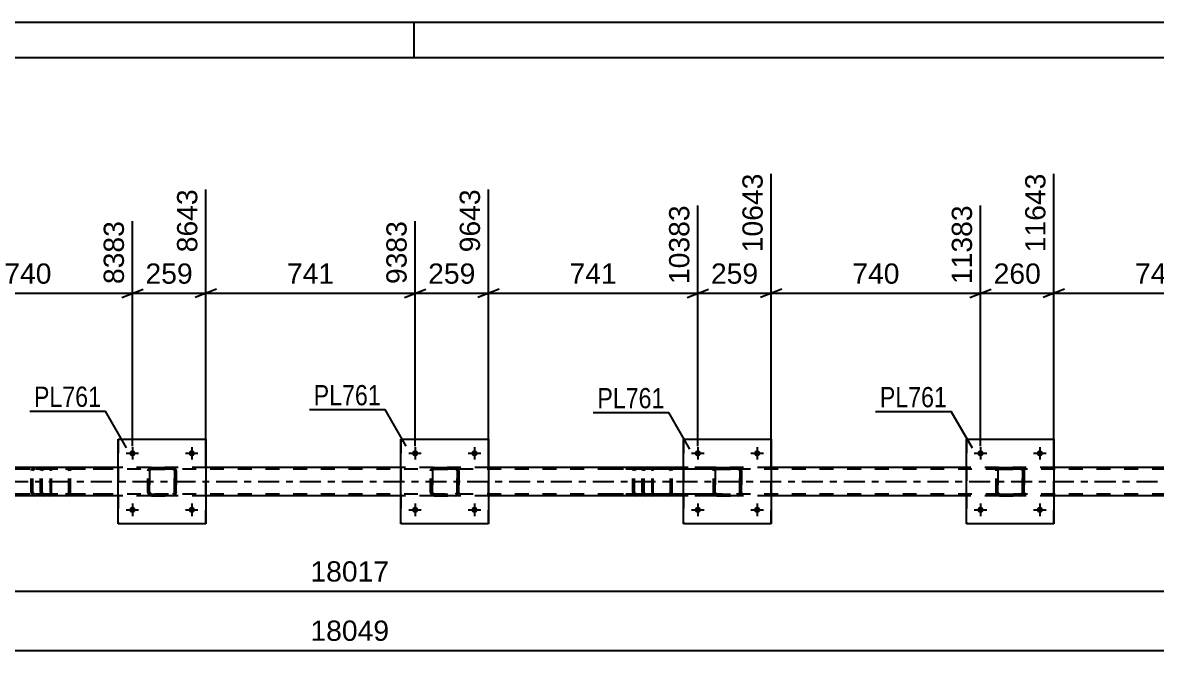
# Model space of a CAD drawing. Header units: millimetres. Extents: x 0 to 3377, y 0 to 1913.
# Drawn here: x 365.6 to 526, y 505.2 to 594 of the extents above; entities that cross this region are included whole.
import ezdxf

# ---------------------------------------------------------------- set-up
doc = ezdxf.new("R2010")
doc.units = ezdxf.units.MM
doc.linetypes.add('DXK_LINE_DOT2', pattern=[3.9198, 1.9599, -1.9599])
doc.linetypes.add('DXK_LINE_DOT3', pattern=[5.9187, 2.979, -0.9799, 0.9799, -0.9799])
doc.styles.add('Arial', font='ARIAL.TTF', dxfattribs={"height": 0.2})
doc.styles.add('Arial Narrow', font='ARIALN.TTF', dxfattribs={"height": 0.2})

# ---------------------------------------------------------------- blocks, each defined once
blk = doc.blocks.new('Unknown-203723820-1133')
at = {"color": 5, "linetype": 'Continuous'}
for p, q in [((841, 594), (0, 594)), ((421, 589), (421, 594)), ((836, 589), (5, 589))]:
    blk.add_line(p, q, dxfattribs=at)
blk = doc.blocks.new('Part-203723820-5877 - 5729')
at = {"color": 7, "linetype": 'DXK_LINE_DOT2'}
for p, q in [((463.65, 531.01), (463.83, 531.04)), ((463.83, 531.04), (463.65, 531)), ((463.83, 531.04), (466.87, 531.04)), ((463.83, 531.04), (463.83, 531.04)), ((463.83, 531.04), (466.87, 531.04)), ((466.87, 531.04), (466.87, 531.04)), ((466.87, 531.04), (467.05, 531.01)), ((467.06, 531), (466.87, 531.04)), ((463.35, 530.56), (463.39, 530.75)), ((463.39, 530.74), (463.35, 530.56)), ((463.35, 527.52), (463.35, 530.56)), ((463.35, 530.56), (463.35, 530.56)), ((463.35, 527.52), (463.35, 530.56)), ((463.59, 530.56), (463.61, 530.65)), ((463.61, 530.65), (463.59, 530.56)), ((463.59, 527.52), (463.59, 530.56)), ((463.59, 530.56), (463.59, 530.56)), ((463.59, 530.56), (463.59, 527.52)), ((463.61, 530.65), (463.66, 530.73)), ((463.66, 530.73), (463.61, 530.65)), ((463.66, 530.73), (463.74, 530.78)), ((463.74, 530.78), (463.66, 530.73)), ((463.74, 530.78), (463.83, 530.8)), ((463.83, 530.8), (463.74, 530.78)), ((463.83, 530.8), (466.87, 530.8)), ((463.83, 530.8), (463.83, 530.8)), ((466.87, 530.8), (463.83, 530.8)), ((466.87, 530.8), (466.87, 530.8)), ((466.87, 530.8), (466.97, 530.78)), ((466.96, 530.78), (466.87, 530.8)), ((466.96, 530.78), (466.97, 530.78)), ((467.04, 530.73), (466.96, 530.78)), ((466.97, 530.78), (467.04, 530.73)), ((467.04, 530.73), (467.1, 530.65)), ((467.09, 530.65), (467.04, 530.73)), ((467.11, 530.56), (467.09, 530.65)), ((467.1, 530.65), (467.11, 530.56)), ((467.11, 527.52), (467.11, 530.56)), ((467.11, 530.56), (467.11, 530.56)), ((467.11, 530.56), (467.11, 527.52)), ((467.31, 530.75), (467.35, 530.56)), ((467.35, 530.56), (467.32, 530.74)), ((467.35, 527.52), (467.35, 530.56)), ((467.35, 530.56), (467.35, 530.56)), ((467.35, 530.56), (467.35, 527.52)), ((463.35, 527.52), (463.35, 527.52)), ((463.39, 527.34), (463.35, 527.52)), ((463.35, 527.52), (463.39, 527.34)), ((463.59, 527.52), (463.59, 527.52)), ((463.61, 527.43), (463.59, 527.52)), ((463.59, 527.52), (463.61, 527.43)), ((463.66, 527.35), (463.61, 527.43)), ((463.61, 527.43), (463.66, 527.35)), ((463.65, 527.08), (463.65, 527.08)), ((463.83, 527.04), (463.65, 527.08)), ((463.65, 527.08), (463.83, 527.04)), ((463.74, 527.3), (463.66, 527.35)), ((463.66, 527.35), (463.74, 527.3)), ((463.83, 527.28), (463.74, 527.3)), ((463.74, 527.3), (463.83, 527.28)), ((463.83, 527.28), (466.87, 527.28)), ((463.83, 527.28), (463.83, 527.28)), ((463.83, 527.28), (466.87, 527.28)), ((463.83, 527.04), (466.87, 527.04)), ((463.83, 527.04), (463.83, 527.04)), ((463.83, 527.04), (466.87, 527.04)), ((466.97, 527.3), (466.87, 527.28)), ((466.87, 527.28), (466.96, 527.3)), ((466.87, 527.28), (466.87, 527.28)), ((467.05, 527.08), (466.87, 527.04)), ((466.87, 527.04), (467.06, 527.08)), ((466.87, 527.04), (466.87, 527.04)), ((466.96, 527.3), (467.04, 527.35)), ((467.04, 527.35), (466.97, 527.3)), ((467.1, 527.43), (467.04, 527.35)), ((467.04, 527.35), (467.09, 527.43)), ((467.09, 527.43), (467.11, 527.52)), ((467.11, 527.52), (467.1, 527.43)), ((467.11, 527.52), (467.11, 527.52)), ((467.35, 527.52), (467.31, 527.34)), ((467.32, 527.34), (467.35, 527.52)), ((467.35, 527.52), (467.35, 527.52))]:
    blk.add_line(p, q, dxfattribs=at)
at = {"color": 7, "linetype": 'DXK_LINE_DOT3'}
blk.add_line((465.36, 529.04), (465.35, 529.04), dxfattribs=at)
at = {"color": 7, "linetype": 'DXK_LINE_DOT2'}
for centre, start, end in [((463.83, 530.56), 112.5, 157.5), ((463.83, 530.56), 112.5, 157.5), ((466.87, 530.56), 22.5, 67.5), ((466.87, 530.56), 22.5, 67.5), ((463.83, 527.52), 202.5, 247.5), ((463.83, 527.52), 202.5, 247.5), ((466.87, 527.52), 292.5, 337.5), ((466.87, 527.52), 292.5, 337.5)]:
    blk.add_arc(centre, 0.48, start, end, dxfattribs=at)
blk = doc.blocks.new('Part-203723820-5755 - 5729')
at = {"color": 2, "linetype": 'Continuous'}
for p, q in [((379.15, 531.04), (351.55, 531.04)), ((419.15, 531.04), (391.55, 531.04)), ((459.15, 531.04), (431.55, 531.04)), ((499.15, 531.04), (471.55, 531.04)), ((539.15, 531.04), (511.55, 531.04)), ((379.15, 527.04), (351.55, 527.04)), ((419.15, 527.04), (391.55, 527.04)), ((459.15, 527.04), (431.55, 527.04)), ((499.15, 527.04), (471.55, 527.04)), ((539.15, 527.04), (511.55, 527.04))]:
    blk.add_line(p, q, dxfattribs=at)
at = {"color": 7, "linetype": 'DXK_LINE_DOT2'}
for p, q in [((391.55, 531.04), (379.15, 531.04)), ((431.55, 531.04), (419.15, 531.04)), ((471.55, 531.04), (459.15, 531.04)), ((511.55, 531.04), (499.15, 531.04)), ((766.49, 530.8), (91.16, 530.8)), ((766.49, 527.28), (91.16, 527.28)), ((391.55, 527.04), (379.15, 527.04)), ((431.55, 527.04), (419.15, 527.04)), ((471.55, 527.04), (459.15, 527.04)), ((511.55, 527.04), (499.15, 527.04))]:
    blk.add_line(p, q, dxfattribs=at)
at = {"color": 7, "linetype": 'DXK_LINE_DOT3'}
blk.add_line((91.16, 529.04), (766.49, 529.04), dxfattribs=at)
blk = doc.blocks.new('Bolt-203723820-5797 - 5729')
at = {"linetype": 'Continuous'}
for points in [[(380.71, 533.04), (380.72, 533.13), (380.75, 533.22), (380.8, 533.3), (380.86, 533.37), (380.93, 533.42), (381.02, 533.46), (381.11, 533.48), (381.2, 533.48), (381.29, 533.46), (381.37, 533.42), (381.45, 533.37), (381.51, 533.3), (381.55, 533.22), (381.58, 533.13), (381.59, 533.04), (381.58, 532.95), (381.55, 532.86), (381.51, 532.78), (381.45, 532.71), (381.37, 532.66), (381.29, 532.62), (381.2, 532.6), (381.11, 532.6), (381.02, 532.62), (380.93, 532.66), (380.86, 532.71), (380.8, 532.78), (380.75, 532.86), (380.72, 532.95)], [(389.11, 533.04), (389.12, 533.13), (389.15, 533.22), (389.2, 533.3), (389.26, 533.37), (389.33, 533.42), (389.42, 533.46), (389.51, 533.48), (389.6, 533.48), (389.69, 533.46), (389.77, 533.42), (389.85, 533.37), (389.91, 533.3), (389.95, 533.22), (389.98, 533.13), (389.99, 533.04), (389.98, 532.95), (389.95, 532.86), (389.91, 532.78), (389.85, 532.71), (389.77, 532.66), (389.69, 532.62), (389.6, 532.6), (389.51, 532.6), (389.42, 532.62), (389.33, 532.66), (389.26, 532.71), (389.2, 532.78), (389.15, 532.86), (389.12, 532.95)]]:
    blk.add_hatch(color=1, dxfattribs=at).paths.add_polyline_path(points)
at = {"color": 1, "linetype": 'Continuous'}
for p, q in [((380.27, 533.04), (382.03, 533.04)), ((381.15, 533.92), (381.15, 532.16)), ((388.67, 533.04), (390.43, 533.04)), ((389.55, 533.92), (389.55, 532.16))]:
    blk.add_line(p, q, dxfattribs=at)
blk = doc.blocks.new('Bolt-203723820-5798 - 5729')
at = {"linetype": 'Continuous'}
for points in [[(420.71, 525.04), (420.72, 525.13), (420.75, 525.22), (420.8, 525.3), (420.86, 525.37), (420.93, 525.42), (421.02, 525.46), (421.11, 525.48), (421.2, 525.48), (421.29, 525.46), (421.37, 525.42), (421.45, 525.37), (421.51, 525.3), (421.56, 525.22), (421.58, 525.13), (421.59, 525.04), (421.58, 524.95), (421.56, 524.86), (421.51, 524.78), (421.45, 524.71), (421.37, 524.66), (421.29, 524.62), (421.2, 524.6), (421.11, 524.6), (421.02, 524.62), (420.93, 524.66), (420.86, 524.71), (420.8, 524.78), (420.75, 524.86), (420.72, 524.95)], [(429.11, 525.04), (429.12, 525.13), (429.15, 525.22), (429.2, 525.3), (429.26, 525.37), (429.33, 525.42), (429.42, 525.46), (429.51, 525.48), (429.6, 525.48), (429.69, 525.46), (429.77, 525.42), (429.85, 525.37), (429.91, 525.3), (429.96, 525.22), (429.98, 525.13), (429.99, 525.04), (429.98, 524.95), (429.96, 524.86), (429.91, 524.78), (429.85, 524.71), (429.77, 524.66), (429.69, 524.62), (429.6, 524.6), (429.51, 524.6), (429.42, 524.62), (429.33, 524.66), (429.26, 524.71), (429.2, 524.78), (429.15, 524.86), (429.12, 524.95)]]:
    blk.add_hatch(color=1, dxfattribs=at).paths.add_polyline_path(points)
at = {"color": 1, "linetype": 'Continuous'}
for p, q in [((420.27, 525.04), (422.03, 525.04)), ((421.15, 525.92), (421.15, 524.16)), ((428.67, 525.04), (430.43, 525.04)), ((429.55, 525.92), (429.55, 524.16))]:
    blk.add_line(p, q, dxfattribs=at)
blk = doc.blocks.new('Part-203723820-5942 - 5729')
at = {"color": 7, "linetype": 'DXK_LINE_DOT2'}
for p, q in [((423.65, 531.01), (423.83, 531.04)), ((423.83, 531.04), (423.65, 531)), ((423.83, 531.04), (426.87, 531.04)), ((423.83, 531.04), (423.83, 531.04)), ((423.83, 531.04), (426.87, 531.04)), ((426.87, 531.04), (426.87, 531.04)), ((426.87, 531.04), (427.05, 531.01)), ((427.06, 531), (426.87, 531.04)), ((423.35, 530.56), (423.39, 530.75)), ((423.39, 530.74), (423.35, 530.56)), ((423.35, 527.52), (423.35, 530.56)), ((423.35, 530.56), (423.35, 530.56)), ((423.35, 527.52), (423.35, 530.56)), ((423.59, 530.56), (423.61, 530.65)), ((423.61, 530.65), (423.59, 530.56)), ((423.59, 527.52), (423.59, 530.56)), ((423.59, 530.56), (423.59, 530.56)), ((423.59, 530.56), (423.59, 527.52)), ((423.61, 530.65), (423.66, 530.73)), ((423.66, 530.73), (423.61, 530.65)), ((423.66, 530.73), (423.74, 530.78)), ((423.74, 530.78), (423.66, 530.73)), ((423.74, 530.78), (423.83, 530.8)), ((423.83, 530.8), (423.74, 530.78)), ((423.83, 530.8), (426.87, 530.8)), ((423.83, 530.8), (423.83, 530.8)), ((426.87, 530.8), (423.83, 530.8)), ((426.87, 530.8), (426.87, 530.8)), ((426.87, 530.8), (426.97, 530.78)), ((426.96, 530.78), (426.87, 530.8)), ((426.96, 530.78), (426.97, 530.78)), ((427.04, 530.73), (426.96, 530.78)), ((426.97, 530.78), (427.04, 530.73)), ((427.04, 530.73), (427.1, 530.65)), ((427.09, 530.65), (427.04, 530.73)), ((427.11, 530.56), (427.09, 530.65)), ((427.1, 530.65), (427.11, 530.56)), ((427.11, 527.52), (427.11, 530.56)), ((427.11, 530.56), (427.11, 530.56)), ((427.11, 530.56), (427.11, 527.52)), ((427.31, 530.75), (427.35, 530.56)), ((427.35, 530.56), (427.32, 530.74)), ((427.35, 527.52), (427.35, 530.56)), ((427.35, 530.56), (427.35, 530.56)), ((427.35, 530.56), (427.35, 527.52)), ((423.35, 527.52), (423.35, 527.52)), ((423.39, 527.34), (423.35, 527.52)), ((423.35, 527.52), (423.39, 527.34)), ((423.59, 527.52), (423.59, 527.52)), ((423.61, 527.43), (423.59, 527.52)), ((423.59, 527.52), (423.61, 527.43)), ((423.66, 527.35), (423.61, 527.43)), ((423.61, 527.43), (423.66, 527.35)), ((423.65, 527.08), (423.65, 527.08)), ((423.83, 527.04), (423.65, 527.08)), ((423.65, 527.08), (423.83, 527.04)), ((423.74, 527.3), (423.66, 527.35)), ((423.66, 527.35), (423.74, 527.3)), ((423.83, 527.28), (423.74, 527.3)), ((423.74, 527.3), (423.83, 527.28)), ((423.83, 527.28), (426.87, 527.28)), ((423.83, 527.28), (423.83, 527.28)), ((423.83, 527.28), (426.87, 527.28)), ((423.83, 527.04), (426.87, 527.04)), ((423.83, 527.04), (423.83, 527.04)), ((423.83, 527.04), (426.87, 527.04)), ((426.97, 527.3), (426.87, 527.28)), ((426.87, 527.28), (426.96, 527.3)), ((426.87, 527.28), (426.87, 527.28)), ((427.05, 527.08), (426.87, 527.04)), ((426.87, 527.04), (427.06, 527.08)), ((426.87, 527.04), (426.87, 527.04)), ((426.96, 527.3), (427.04, 527.35)), ((427.04, 527.35), (426.97, 527.3)), ((427.1, 527.43), (427.04, 527.35)), ((427.04, 527.35), (427.09, 527.43)), ((427.09, 527.43), (427.11, 527.52)), ((427.11, 527.52), (427.1, 527.43)), ((427.11, 527.52), (427.11, 527.52)), ((427.35, 527.52), (427.31, 527.34)), ((427.32, 527.34), (427.35, 527.52)), ((427.35, 527.52), (427.35, 527.52))]:
    blk.add_line(p, q, dxfattribs=at)
at = {"color": 7, "linetype": 'DXK_LINE_DOT3'}
blk.add_line((425.36, 529.04), (425.35, 529.04), dxfattribs=at)
at = {"color": 7, "linetype": 'DXK_LINE_DOT2'}
for centre, start, end in [((423.83, 530.56), 112.5, 157.5), ((423.83, 530.56), 112.5, 157.5), ((426.87, 530.56), 22.5, 67.5), ((426.87, 530.56), 22.5, 67.5), ((423.83, 527.52), 202.5, 247.5), ((423.83, 527.52), 202.5, 247.5), ((426.87, 527.52), 292.5, 337.5), ((426.87, 527.52), 292.5, 337.5)]:
    blk.add_arc(centre, 0.48, start, end, dxfattribs=at)
blk = doc.blocks.new('Bolt-203723820-5835 - 5729')
at = {"linetype": 'Continuous'}
for points in [[(420.71, 533.04), (420.72, 533.13), (420.75, 533.22), (420.8, 533.3), (420.86, 533.37), (420.93, 533.42), (421.02, 533.46), (421.11, 533.48), (421.2, 533.48), (421.29, 533.46), (421.37, 533.42), (421.45, 533.37), (421.51, 533.3), (421.56, 533.22), (421.58, 533.13), (421.59, 533.04), (421.58, 532.95), (421.56, 532.86), (421.51, 532.78), (421.45, 532.71), (421.37, 532.66), (421.29, 532.62), (421.2, 532.6), (421.11, 532.6), (421.02, 532.62), (420.93, 532.66), (420.86, 532.71), (420.8, 532.78), (420.75, 532.86), (420.72, 532.95)], [(429.11, 533.04), (429.12, 533.13), (429.15, 533.22), (429.2, 533.3), (429.26, 533.37), (429.33, 533.42), (429.42, 533.46), (429.51, 533.48), (429.6, 533.48), (429.69, 533.46), (429.77, 533.42), (429.85, 533.37), (429.91, 533.3), (429.96, 533.22), (429.98, 533.13), (429.99, 533.04), (429.98, 532.95), (429.96, 532.86), (429.91, 532.78), (429.85, 532.71), (429.77, 532.66), (429.69, 532.62), (429.6, 532.6), (429.51, 532.6), (429.42, 532.62), (429.33, 532.66), (429.26, 532.71), (429.2, 532.78), (429.15, 532.86), (429.12, 532.95)]]:
    blk.add_hatch(color=1, dxfattribs=at).paths.add_polyline_path(points)
at = {"color": 1, "linetype": 'Continuous'}
for p, q in [((420.27, 533.04), (422.03, 533.04)), ((421.15, 533.92), (421.15, 532.16)), ((428.67, 533.04), (430.43, 533.04)), ((429.55, 533.92), (429.55, 532.16))]:
    blk.add_line(p, q, dxfattribs=at)
blk = doc.blocks.new('Bolt-203723820-5836 - 5729')
at = {"linetype": 'Continuous'}
for points in [[(500.71, 525.04), (500.72, 525.13), (500.75, 525.22), (500.8, 525.3), (500.86, 525.37), (500.93, 525.42), (501.02, 525.46), (501.11, 525.48), (501.2, 525.48), (501.29, 525.46), (501.37, 525.42), (501.45, 525.37), (501.51, 525.3), (501.55, 525.22), (501.58, 525.13), (501.59, 525.04), (501.58, 524.95), (501.55, 524.86), (501.51, 524.78), (501.45, 524.71), (501.37, 524.66), (501.29, 524.62), (501.2, 524.6), (501.11, 524.6), (501.02, 524.62), (500.93, 524.66), (500.86, 524.71), (500.8, 524.78), (500.75, 524.86), (500.72, 524.95)], [(509.11, 525.04), (509.12, 525.13), (509.15, 525.22), (509.2, 525.3), (509.26, 525.37), (509.33, 525.42), (509.42, 525.46), (509.51, 525.48), (509.6, 525.48), (509.69, 525.46), (509.77, 525.42), (509.85, 525.37), (509.91, 525.3), (509.95, 525.22), (509.98, 525.13), (509.99, 525.04), (509.98, 524.95), (509.95, 524.86), (509.91, 524.78), (509.85, 524.71), (509.77, 524.66), (509.69, 524.62), (509.6, 524.6), (509.51, 524.6), (509.42, 524.62), (509.33, 524.66), (509.26, 524.71), (509.2, 524.78), (509.15, 524.86), (509.12, 524.95)]]:
    blk.add_hatch(color=1, dxfattribs=at).paths.add_polyline_path(points)
at = {"color": 1, "linetype": 'Continuous'}
for p, q in [((500.27, 525.04), (502.03, 525.04)), ((501.15, 525.92), (501.15, 524.16)), ((508.67, 525.04), (510.43, 525.04)), ((509.55, 525.92), (509.55, 524.16))]:
    blk.add_line(p, q, dxfattribs=at)
blk = doc.blocks.new('Bolt-203723820-5837 - 5729')
at = {"linetype": 'Continuous'}
for points in [[(500.71, 533.04), (500.72, 533.13), (500.75, 533.22), (500.8, 533.3), (500.86, 533.37), (500.93, 533.42), (501.02, 533.46), (501.11, 533.48), (501.2, 533.48), (501.29, 533.46), (501.37, 533.42), (501.45, 533.37), (501.51, 533.3), (501.55, 533.22), (501.58, 533.13), (501.59, 533.04), (501.58, 532.95), (501.55, 532.86), (501.51, 532.78), (501.45, 532.71), (501.37, 532.66), (501.29, 532.62), (501.2, 532.6), (501.11, 532.6), (501.02, 532.62), (500.93, 532.66), (500.86, 532.71), (500.8, 532.78), (500.75, 532.86), (500.72, 532.95)], [(509.11, 533.04), (509.12, 533.13), (509.15, 533.22), (509.2, 533.3), (509.26, 533.37), (509.33, 533.42), (509.42, 533.46), (509.51, 533.48), (509.6, 533.48), (509.69, 533.46), (509.77, 533.42), (509.85, 533.37), (509.91, 533.3), (509.95, 533.22), (509.98, 533.13), (509.99, 533.04), (509.98, 532.95), (509.95, 532.86), (509.91, 532.78), (509.85, 532.71), (509.77, 532.66), (509.69, 532.62), (509.6, 532.6), (509.51, 532.6), (509.42, 532.62), (509.33, 532.66), (509.26, 532.71), (509.2, 532.78), (509.15, 532.86), (509.12, 532.95)]]:
    blk.add_hatch(color=1, dxfattribs=at).paths.add_polyline_path(points)
at = {"color": 1, "linetype": 'Continuous'}
for p, q in [((500.27, 533.04), (502.03, 533.04)), ((501.15, 533.92), (501.15, 532.16)), ((508.67, 533.04), (510.43, 533.04)), ((509.55, 533.92), (509.55, 532.16))]:
    blk.add_line(p, q, dxfattribs=at)
blk = doc.blocks.new('Bolt-203723820-5844 - 5729')
at = {"linetype": 'Continuous'}
for points in [[(380.71, 525.04), (380.72, 525.13), (380.75, 525.22), (380.8, 525.3), (380.86, 525.37), (380.93, 525.42), (381.02, 525.46), (381.11, 525.48), (381.2, 525.48), (381.29, 525.46), (381.37, 525.42), (381.45, 525.37), (381.51, 525.3), (381.55, 525.22), (381.58, 525.13), (381.59, 525.04), (381.58, 524.95), (381.55, 524.86), (381.51, 524.78), (381.45, 524.71), (381.37, 524.66), (381.29, 524.62), (381.2, 524.6), (381.11, 524.6), (381.02, 524.62), (380.93, 524.66), (380.86, 524.71), (380.8, 524.78), (380.75, 524.86), (380.72, 524.95)], [(389.11, 525.04), (389.12, 525.13), (389.15, 525.22), (389.2, 525.3), (389.26, 525.37), (389.33, 525.42), (389.42, 525.46), (389.51, 525.48), (389.6, 525.48), (389.69, 525.46), (389.77, 525.42), (389.85, 525.37), (389.91, 525.3), (389.95, 525.22), (389.98, 525.13), (389.99, 525.04), (389.98, 524.95), (389.95, 524.86), (389.91, 524.78), (389.85, 524.71), (389.77, 524.66), (389.69, 524.62), (389.6, 524.6), (389.51, 524.6), (389.42, 524.62), (389.33, 524.66), (389.26, 524.71), (389.2, 524.78), (389.15, 524.86), (389.12, 524.95)]]:
    blk.add_hatch(color=1, dxfattribs=at).paths.add_polyline_path(points)
at = {"color": 1, "linetype": 'Continuous'}
for p, q in [((380.27, 525.04), (382.03, 525.04)), ((381.15, 525.92), (381.15, 524.16)), ((388.67, 525.04), (390.43, 525.04)), ((389.55, 525.92), (389.55, 524.16))]:
    blk.add_line(p, q, dxfattribs=at)
blk = doc.blocks.new('Part-203723820-5847 - 5729')
at = {"color": 7, "linetype": 'DXK_LINE_DOT2'}
for p, q in [((368.66, 531.04), (368.46, 531.01)), ((377.55, 531.04), (368.66, 531.04)), ((372.09, 531.01), (371.89, 531.04)), ((368.18, 530.73), (368.15, 530.56)), ((368.15, 527.52), (368.15, 530.56)), ((368.19, 530.75), (368.18, 530.73)), ((368.4, 530.56), (368.42, 530.65)), ((368.4, 527.52), (368.4, 530.56)), ((368.42, 530.65), (368.48, 530.73)), ((368.48, 530.73), (368.56, 530.78)), ((368.56, 530.78), (368.66, 530.8)), ((377.55, 530.8), (368.66, 530.8)), ((371.89, 530.8), (371.99, 530.78)), ((371.99, 530.78), (372.07, 530.73)), ((372.07, 530.73), (372.13, 530.65)), ((372.13, 530.65), (372.15, 530.56)), ((372.15, 527.52), (372.15, 530.56)), ((372.37, 530.73), (372.36, 530.75)), ((372.4, 530.56), (372.37, 530.73)), ((372.4, 527.52), (372.4, 530.56)), ((368.15, 527.52), (368.19, 527.34)), ((368.42, 527.43), (368.4, 527.52)), ((368.48, 527.35), (368.42, 527.43)), ((368.46, 527.08), (368.66, 527.04)), ((368.56, 527.3), (368.48, 527.35)), ((368.66, 527.28), (368.56, 527.3)), ((377.55, 527.28), (368.66, 527.28)), ((377.55, 527.04), (368.66, 527.04)), ((371.99, 527.3), (371.89, 527.28)), ((371.89, 527.04), (372.09, 527.08)), ((372.07, 527.35), (371.99, 527.3)), ((372.13, 527.43), (372.07, 527.35)), ((372.15, 527.52), (372.13, 527.43)), ((372.36, 527.34), (372.4, 527.52))]:
    blk.add_line(p, q, dxfattribs=at)
for centre, start, end in [((368.64, 530.54), 110.7583, 155.68), ((371.91, 530.54), 24.32, 69.2417), ((368.64, 527.54), 204.32, 249.2417), ((371.91, 527.54), 290.7583, 335.68)]:
    blk.add_arc(centre, 0.496, start, end, dxfattribs=at)
blk = doc.blocks.new('Part-203723820-5848 - 5729')
at = {"color": 7, "linetype": 'DXK_LINE_DOT2'}
for p, q in [((453.79, 531.04), (453.6, 531.01)), ((462.68, 531.04), (453.79, 531.04)), ((457.22, 531.01), (457.03, 531.04)), ((453.32, 530.73), (453.28, 530.56)), ((453.28, 527.52), (453.28, 530.56)), ((453.32, 530.75), (453.32, 530.73)), ((453.54, 530.56), (453.56, 530.65)), ((453.54, 527.52), (453.54, 530.56)), ((453.56, 530.65), (453.61, 530.73)), ((453.61, 530.73), (453.69, 530.78)), ((453.69, 530.78), (453.79, 530.8)), ((462.68, 530.8), (453.79, 530.8)), ((457.03, 530.8), (457.12, 530.78)), ((457.12, 530.78), (457.21, 530.73)), ((457.21, 530.73), (457.26, 530.65)), ((457.26, 530.65), (457.28, 530.56)), ((457.28, 527.52), (457.28, 530.56)), ((457.5, 530.73), (457.5, 530.75)), ((457.54, 530.56), (457.5, 530.73)), ((457.54, 527.52), (457.54, 530.56)), ((453.28, 527.52), (453.32, 527.34)), ((453.56, 527.43), (453.54, 527.52)), ((453.61, 527.35), (453.56, 527.43)), ((453.6, 527.08), (453.79, 527.04)), ((453.69, 527.3), (453.61, 527.35)), ((453.79, 527.28), (453.69, 527.3)), ((462.68, 527.28), (453.79, 527.28)), ((462.68, 527.04), (453.79, 527.04)), ((457.12, 527.3), (457.03, 527.28)), ((457.03, 527.04), (457.22, 527.08)), ((457.21, 527.35), (457.12, 527.3)), ((457.26, 527.43), (457.21, 527.35)), ((457.28, 527.52), (457.26, 527.43)), ((457.5, 527.34), (457.54, 527.52))]:
    blk.add_line(p, q, dxfattribs=at)
for centre, start, end in [((453.77, 530.54), 110.7583, 155.68), ((457.05, 530.54), 24.32, 69.2417), ((453.77, 527.54), 204.32, 249.2417), ((457.05, 527.54), 290.7583, 335.68)]:
    blk.add_arc(centre, 0.496, start, end, dxfattribs=at)
blk = doc.blocks.new('Part-203723820-5980 - 5729')
at = {"color": 7, "linetype": 'DXK_LINE_DOT2'}
for p, q in [((454.56, 531.04), (447.62, 531.04)), ((452.47, 531.04), (452.27, 531.01)), ((453.28, 530.8), (453.28, 531.04)), ((454.66, 531.01), (454.56, 531.04)), ((454.75, 530.9), (454.66, 531.01)), ((454.56, 530.8), (447.62, 530.8)), ((452, 530.73), (451.96, 530.56)), ((451.96, 527.52), (451.96, 530.56)), ((452, 530.75), (452, 530.73)), ((452.21, 530.56), (452.23, 530.65)), ((452.21, 527.52), (452.21, 530.56)), ((452.23, 530.65), (452.29, 530.73)), ((452.29, 530.73), (452.37, 530.78)), ((452.37, 530.78), (452.47, 530.8)), ((454.56, 530.8), (454.61, 530.78)), ((454.61, 530.78), (454.65, 530.73)), ((454.65, 530.73), (454.68, 530.65)), ((454.68, 530.65), (454.69, 530.56)), ((454.69, 527.52), (454.69, 530.56)), ((454.81, 530.75), (454.75, 530.9)), ((454.83, 530.56), (454.81, 530.75)), ((454.83, 527.52), (454.83, 530.56)), ((454.56, 527.28), (447.62, 527.28)), ((454.56, 527.04), (447.62, 527.04)), ((451.96, 527.52), (452, 527.34)), ((452.23, 527.43), (452.21, 527.52)), ((452.29, 527.35), (452.23, 527.43)), ((452.27, 527.08), (452.47, 527.04)), ((452.37, 527.3), (452.29, 527.35)), ((452.47, 527.28), (452.37, 527.3)), ((453.28, 527.04), (453.28, 527.28)), ((454.61, 527.3), (454.56, 527.28)), ((454.56, 527.04), (454.66, 527.08)), ((454.65, 527.35), (454.61, 527.3)), ((454.68, 527.43), (454.65, 527.35)), ((454.66, 527.08), (454.75, 527.18)), ((454.69, 527.52), (454.68, 527.43)), ((454.75, 527.18), (454.81, 527.34)), ((454.81, 527.34), (454.83, 527.52))]:
    blk.add_line(p, q, dxfattribs=at)
for centre, start, end in [((452.45, 530.55), 111.1941, 156.1506), ((452.45, 527.54), 203.8494, 248.8059)]:
    blk.add_arc(centre, 0.492, start, end, dxfattribs=at)
blk = doc.blocks.new('Part-203723820-5876 - 5729')
at = {"color": 2, "linetype": 'Continuous'}
for p, q in [((459.15, 523.04), (459.15, 535.04)), ((459.15, 535.04), (459.15, 535.04)), ((459.15, 535.04), (471.55, 535.04)), ((471.55, 535.04), (471.55, 523.04)), ((459.15, 523.04), (459.15, 523.04)), ((471.55, 523.04), (459.15, 523.04))]:
    blk.add_line(p, q, dxfattribs=at)
at = {"color": 7, "linetype": 'DXK_LINE_DOT2'}
for p, q in [((459.15, 535.04), (459.15, 523.04)), ((459.15, 535.04), (459.15, 535.04)), ((471.55, 523.04), (471.55, 535.04)), ((459.15, 523.04), (459.15, 523.04))]:
    blk.add_line(p, q, dxfattribs=at)
blk = doc.blocks.new('Bolt-203723820-5888 - 5729')
at = {"linetype": 'Continuous'}
for points in [[(460.71, 533.04), (460.72, 533.13), (460.75, 533.22), (460.8, 533.3), (460.86, 533.37), (460.93, 533.42), (461.02, 533.46), (461.11, 533.48), (461.2, 533.48), (461.29, 533.46), (461.37, 533.42), (461.45, 533.37), (461.51, 533.3), (461.56, 533.22), (461.58, 533.13), (461.59, 533.04), (461.58, 532.95), (461.56, 532.86), (461.51, 532.78), (461.45, 532.71), (461.37, 532.66), (461.29, 532.62), (461.2, 532.6), (461.11, 532.6), (461.02, 532.62), (460.93, 532.66), (460.86, 532.71), (460.8, 532.78), (460.75, 532.86), (460.72, 532.95)], [(469.11, 533.04), (469.12, 533.13), (469.15, 533.22), (469.2, 533.3), (469.26, 533.37), (469.33, 533.42), (469.42, 533.46), (469.51, 533.48), (469.6, 533.48), (469.69, 533.46), (469.77, 533.42), (469.85, 533.37), (469.91, 533.3), (469.96, 533.22), (469.98, 533.13), (469.99, 533.04), (469.98, 532.95), (469.96, 532.86), (469.91, 532.78), (469.85, 532.71), (469.77, 532.66), (469.69, 532.62), (469.6, 532.6), (469.51, 532.6), (469.42, 532.62), (469.33, 532.66), (469.26, 532.71), (469.2, 532.78), (469.15, 532.86), (469.12, 532.95)]]:
    blk.add_hatch(color=1, dxfattribs=at).paths.add_polyline_path(points)
at = {"color": 1, "linetype": 'Continuous'}
for p, q in [((460.27, 533.04), (462.03, 533.04)), ((461.15, 533.92), (461.15, 532.16)), ((468.67, 533.04), (470.43, 533.04)), ((469.55, 533.92), (469.55, 532.16))]:
    blk.add_line(p, q, dxfattribs=at)
blk = doc.blocks.new('Bolt-203723820-5889 - 5729')
at = {"linetype": 'Continuous'}
for points in [[(460.71, 525.04), (460.72, 525.13), (460.75, 525.22), (460.8, 525.3), (460.86, 525.37), (460.93, 525.42), (461.02, 525.46), (461.11, 525.48), (461.2, 525.48), (461.29, 525.46), (461.37, 525.42), (461.45, 525.37), (461.51, 525.3), (461.56, 525.22), (461.58, 525.13), (461.59, 525.04), (461.58, 524.95), (461.56, 524.86), (461.51, 524.78), (461.45, 524.71), (461.37, 524.66), (461.29, 524.62), (461.2, 524.6), (461.11, 524.6), (461.02, 524.62), (460.93, 524.66), (460.86, 524.71), (460.8, 524.78), (460.75, 524.86), (460.72, 524.95)], [(469.11, 525.04), (469.12, 525.13), (469.15, 525.22), (469.2, 525.3), (469.26, 525.37), (469.33, 525.42), (469.42, 525.46), (469.51, 525.48), (469.6, 525.48), (469.69, 525.46), (469.77, 525.42), (469.85, 525.37), (469.91, 525.3), (469.96, 525.22), (469.98, 525.13), (469.99, 525.04), (469.98, 524.95), (469.96, 524.86), (469.91, 524.78), (469.85, 524.71), (469.77, 524.66), (469.69, 524.62), (469.6, 524.6), (469.51, 524.6), (469.42, 524.62), (469.33, 524.66), (469.26, 524.71), (469.2, 524.78), (469.15, 524.86), (469.12, 524.95)]]:
    blk.add_hatch(color=1, dxfattribs=at).paths.add_polyline_path(points)
at = {"color": 1, "linetype": 'Continuous'}
for p, q in [((460.27, 525.04), (462.03, 525.04)), ((461.15, 525.92), (461.15, 524.16)), ((468.67, 525.04), (470.43, 525.04)), ((469.55, 525.92), (469.55, 524.16))]:
    blk.add_line(p, q, dxfattribs=at)
blk = doc.blocks.new('Part-203723820-5915 - 5729')
at = {"color": 2, "linetype": 'Continuous'}
for p, q in [((499.15, 523.04), (499.15, 535.04)), ((499.15, 535.04), (499.15, 535.04)), ((499.15, 535.04), (511.55, 535.04)), ((511.55, 535.04), (511.55, 523.04)), ((499.15, 523.04), (499.15, 523.04)), ((511.55, 523.04), (499.15, 523.04))]:
    blk.add_line(p, q, dxfattribs=at)
at = {"color": 7, "linetype": 'DXK_LINE_DOT2'}
for p, q in [((499.15, 535.04), (499.15, 523.04)), ((499.15, 535.04), (499.15, 535.04)), ((511.55, 523.04), (511.55, 535.04)), ((499.15, 523.04), (499.15, 523.04))]:
    blk.add_line(p, q, dxfattribs=at)
blk = doc.blocks.new('Part-203723820-5916 - 5729')
at = {"color": 7, "linetype": 'DXK_LINE_DOT2'}
for p, q in [((503.64, 531.01), (503.83, 531.04)), ((503.83, 531.04), (503.65, 531)), ((503.83, 531.04), (506.87, 531.04)), ((503.83, 531.04), (503.83, 531.04)), ((503.83, 531.04), (506.87, 531.04)), ((506.87, 531.04), (506.87, 531.04)), ((506.87, 531.04), (507.05, 531.01)), ((507.06, 531), (506.87, 531.04)), ((503.35, 530.56), (503.38, 530.75)), ((503.39, 530.74), (503.35, 530.56)), ((503.35, 527.52), (503.35, 530.56)), ((503.35, 530.56), (503.35, 530.56)), ((503.35, 527.52), (503.35, 530.56)), ((503.59, 530.56), (503.61, 530.65)), ((503.61, 530.65), (503.59, 530.56)), ((503.59, 527.52), (503.59, 530.56)), ((503.59, 530.56), (503.59, 530.56)), ((503.59, 530.56), (503.59, 527.52)), ((503.61, 530.65), (503.66, 530.73)), ((503.66, 530.73), (503.61, 530.65)), ((503.66, 530.73), (503.74, 530.78)), ((503.74, 530.78), (503.66, 530.73)), ((503.74, 530.78), (503.83, 530.8)), ((503.83, 530.8), (503.74, 530.78)), ((503.83, 530.8), (506.87, 530.8)), ((503.83, 530.8), (503.83, 530.8)), ((506.87, 530.8), (503.83, 530.8)), ((506.87, 530.8), (506.87, 530.8)), ((506.87, 530.8), (506.96, 530.78)), ((506.96, 530.78), (506.87, 530.8)), ((506.96, 530.78), (506.96, 530.78)), ((506.96, 530.78), (507.04, 530.73)), ((507.04, 530.73), (506.96, 530.78)), ((507.04, 530.73), (507.09, 530.65)), ((507.09, 530.65), (507.04, 530.73)), ((507.09, 530.65), (507.11, 530.56)), ((507.11, 530.56), (507.09, 530.65)), ((507.11, 527.52), (507.11, 530.56)), ((507.11, 530.56), (507.11, 530.56)), ((507.11, 530.56), (507.11, 527.52)), ((507.31, 530.75), (507.35, 530.56)), ((507.35, 530.56), (507.32, 530.74)), ((507.35, 527.52), (507.35, 530.56)), ((507.35, 530.56), (507.35, 530.56)), ((507.35, 530.56), (507.35, 527.52)), ((503.35, 527.52), (503.35, 527.52)), ((503.38, 527.34), (503.35, 527.52)), ((503.35, 527.52), (503.39, 527.34)), ((503.59, 527.52), (503.59, 527.52)), ((503.61, 527.43), (503.59, 527.52)), ((503.59, 527.52), (503.61, 527.43)), ((503.66, 527.35), (503.61, 527.43)), ((503.61, 527.43), (503.66, 527.35)), ((503.64, 527.08), (503.65, 527.08)), ((503.83, 527.04), (503.64, 527.08)), ((503.65, 527.08), (503.83, 527.04)), ((503.74, 527.3), (503.66, 527.35)), ((503.66, 527.35), (503.74, 527.3)), ((503.83, 527.28), (503.74, 527.3)), ((503.74, 527.3), (503.83, 527.28)), ((503.83, 527.28), (506.87, 527.28)), ((503.83, 527.28), (503.83, 527.28)), ((503.83, 527.28), (506.87, 527.28)), ((503.83, 527.04), (506.87, 527.04)), ((503.83, 527.04), (503.83, 527.04)), ((503.83, 527.04), (506.87, 527.04)), ((506.96, 527.3), (506.87, 527.28)), ((506.87, 527.28), (506.96, 527.3)), ((506.87, 527.28), (506.87, 527.28)), ((507.05, 527.08), (506.87, 527.04)), ((506.87, 527.04), (507.06, 527.08)), ((506.87, 527.04), (506.87, 527.04)), ((507.04, 527.35), (506.96, 527.3)), ((506.96, 527.3), (507.04, 527.35)), ((507.09, 527.43), (507.04, 527.35)), ((507.04, 527.35), (507.09, 527.43)), ((507.11, 527.52), (507.09, 527.43)), ((507.09, 527.43), (507.11, 527.52)), ((507.11, 527.52), (507.11, 527.52)), ((507.35, 527.52), (507.31, 527.34)), ((507.32, 527.34), (507.35, 527.52)), ((507.35, 527.52), (507.35, 527.52))]:
    blk.add_line(p, q, dxfattribs=at)
at = {"color": 7, "linetype": 'DXK_LINE_DOT3'}
blk.add_line((505.36, 529.04), (505.34, 529.04), dxfattribs=at)
at = {"color": 7, "linetype": 'DXK_LINE_DOT2'}
for centre, start, end in [((503.83, 530.56), 112.5, 157.5), ((503.83, 530.56), 112.5, 157.5), ((506.87, 530.56), 22.5, 67.5), ((506.87, 530.56), 22.5, 67.5), ((503.83, 527.52), 202.5, 247.5), ((503.83, 527.52), 202.5, 247.5), ((506.87, 527.52), 292.5, 337.5), ((506.87, 527.52), 292.5, 337.5)]:
    blk.add_arc(centre, 0.48, start, end, dxfattribs=at)
blk = doc.blocks.new('Part-203723820-5941 - 5729')
at = {"color": 2, "linetype": 'Continuous'}
for p, q in [((419.15, 523.04), (419.15, 535.04)), ((419.15, 535.04), (419.15, 535.04)), ((419.15, 535.04), (431.55, 535.04)), ((431.55, 535.04), (431.55, 523.04)), ((419.15, 523.04), (419.15, 523.04)), ((431.55, 523.04), (419.15, 523.04))]:
    blk.add_line(p, q, dxfattribs=at)
at = {"color": 7, "linetype": 'DXK_LINE_DOT2'}
for p, q in [((419.15, 535.04), (419.15, 523.04)), ((419.15, 535.04), (419.15, 535.04)), ((431.55, 523.04), (431.55, 535.04)), ((419.15, 523.04), (419.15, 523.04))]:
    blk.add_line(p, q, dxfattribs=at)
blk = doc.blocks.new('Part-203723820-5947 - 5729')
at = {"color": 2, "linetype": 'Continuous'}
for p, q in [((379.15, 523.04), (379.15, 535.04)), ((379.15, 535.04), (379.15, 535.04)), ((379.15, 535.04), (391.55, 535.04)), ((391.55, 535.04), (391.55, 523.04)), ((379.15, 523.04), (379.15, 523.04)), ((391.55, 523.04), (379.15, 523.04))]:
    blk.add_line(p, q, dxfattribs=at)
at = {"color": 7, "linetype": 'DXK_LINE_DOT2'}
for p, q in [((379.15, 535.04), (379.15, 523.04)), ((379.15, 535.04), (379.15, 535.04)), ((391.55, 523.04), (391.55, 535.04)), ((379.15, 523.04), (379.15, 523.04))]:
    blk.add_line(p, q, dxfattribs=at)
blk = doc.blocks.new('Part-203723820-5948 - 5729')
at = {"color": 7, "linetype": 'DXK_LINE_DOT2'}
for p, q in [((383.64, 531.01), (383.83, 531.04)), ((383.83, 531.04), (383.65, 531)), ((383.83, 531.04), (386.87, 531.04)), ((383.83, 531.04), (383.83, 531.04)), ((383.83, 531.04), (386.87, 531.04)), ((386.87, 531.04), (386.87, 531.04)), ((386.87, 531.04), (387.05, 531.01)), ((387.06, 531), (386.87, 531.04)), ((383.35, 530.56), (383.38, 530.75)), ((383.39, 530.74), (383.35, 530.56)), ((383.35, 527.52), (383.35, 530.56)), ((383.35, 530.56), (383.35, 530.56)), ((383.35, 527.52), (383.35, 530.56)), ((383.59, 530.56), (383.61, 530.65)), ((383.61, 530.65), (383.59, 530.56)), ((383.59, 527.52), (383.59, 530.56)), ((383.59, 530.56), (383.59, 530.56)), ((383.59, 530.56), (383.59, 527.52)), ((383.61, 530.65), (383.66, 530.73)), ((383.66, 530.73), (383.61, 530.65)), ((383.66, 530.73), (383.74, 530.78)), ((383.74, 530.78), (383.66, 530.73)), ((383.74, 530.78), (383.83, 530.8)), ((383.83, 530.8), (383.74, 530.78)), ((383.83, 530.8), (386.87, 530.8)), ((383.83, 530.8), (383.83, 530.8)), ((386.87, 530.8), (383.83, 530.8)), ((386.87, 530.8), (386.87, 530.8)), ((386.87, 530.8), (386.96, 530.78)), ((386.96, 530.78), (386.87, 530.8)), ((386.96, 530.78), (386.96, 530.78)), ((386.96, 530.78), (387.04, 530.73)), ((387.04, 530.73), (386.96, 530.78)), ((387.04, 530.73), (387.09, 530.65)), ((387.09, 530.65), (387.04, 530.73)), ((387.09, 530.65), (387.11, 530.56)), ((387.11, 530.56), (387.09, 530.65)), ((387.11, 527.52), (387.11, 530.56)), ((387.11, 530.56), (387.11, 530.56)), ((387.11, 530.56), (387.11, 527.52)), ((387.31, 530.75), (387.35, 530.56)), ((387.35, 530.56), (387.32, 530.74)), ((387.35, 527.52), (387.35, 530.56)), ((387.35, 530.56), (387.35, 530.56)), ((387.35, 530.56), (387.35, 527.52)), ((383.35, 527.52), (383.35, 527.52)), ((383.38, 527.34), (383.35, 527.52)), ((383.35, 527.52), (383.39, 527.34)), ((383.59, 527.52), (383.59, 527.52)), ((383.61, 527.43), (383.59, 527.52)), ((383.59, 527.52), (383.61, 527.43)), ((383.66, 527.35), (383.61, 527.43)), ((383.61, 527.43), (383.66, 527.35)), ((383.64, 527.08), (383.65, 527.08)), ((383.83, 527.04), (383.64, 527.08)), ((383.65, 527.08), (383.83, 527.04)), ((383.74, 527.3), (383.66, 527.35)), ((383.66, 527.35), (383.74, 527.3)), ((383.83, 527.28), (383.74, 527.3)), ((383.74, 527.3), (383.83, 527.28)), ((383.83, 527.28), (386.87, 527.28)), ((383.83, 527.28), (383.83, 527.28)), ((383.83, 527.28), (386.87, 527.28)), ((383.83, 527.04), (386.87, 527.04)), ((383.83, 527.04), (383.83, 527.04)), ((383.83, 527.04), (386.87, 527.04)), ((386.96, 527.3), (386.87, 527.28)), ((386.87, 527.28), (386.96, 527.3)), ((386.87, 527.28), (386.87, 527.28)), ((387.05, 527.08), (386.87, 527.04)), ((386.87, 527.04), (387.06, 527.08)), ((386.87, 527.04), (386.87, 527.04)), ((387.04, 527.35), (386.96, 527.3)), ((386.96, 527.3), (387.04, 527.35)), ((387.09, 527.43), (387.04, 527.35)), ((387.04, 527.35), (387.09, 527.43)), ((387.11, 527.52), (387.09, 527.43)), ((387.09, 527.43), (387.11, 527.52)), ((387.11, 527.52), (387.11, 527.52)), ((387.35, 527.52), (387.31, 527.34)), ((387.32, 527.34), (387.35, 527.52)), ((387.35, 527.52), (387.35, 527.52))]:
    blk.add_line(p, q, dxfattribs=at)
at = {"color": 7, "linetype": 'DXK_LINE_DOT3'}
blk.add_line((385.36, 529.04), (385.34, 529.04), dxfattribs=at)
at = {"color": 7, "linetype": 'DXK_LINE_DOT2'}
for centre, start, end in [((383.83, 530.56), 112.5, 157.5), ((383.83, 530.56), 112.5, 157.5), ((386.87, 530.56), 22.5, 67.5), ((386.87, 530.56), 22.5, 67.5), ((383.83, 527.52), 202.5, 247.5), ((383.83, 527.52), 202.5, 247.5), ((386.87, 527.52), 292.5, 337.5), ((386.87, 527.52), 292.5, 337.5)]:
    blk.add_arc(centre, 0.48, start, end, dxfattribs=at)
blk = doc.blocks.new('Part-203723820-5979 - 5729')
at = {"color": 7, "linetype": 'DXK_LINE_DOT2'}
for p, q in [((369.42, 531.04), (362.49, 531.04)), ((367.33, 531.04), (367.14, 531.01)), ((368.15, 530.8), (368.15, 531.04)), ((369.53, 531.01), (369.42, 531.04)), ((369.61, 530.9), (369.53, 531.01)), ((369.42, 530.8), (362.49, 530.8)), ((366.86, 530.73), (366.83, 530.56)), ((366.83, 527.52), (366.83, 530.56)), ((366.87, 530.75), (366.86, 530.73)), ((367.08, 530.56), (367.1, 530.65)), ((367.08, 527.52), (367.08, 530.56)), ((367.1, 530.65), (367.15, 530.73)), ((367.15, 530.73), (367.24, 530.78)), ((367.24, 530.78), (367.33, 530.8)), ((369.42, 530.8), (369.47, 530.78)), ((369.47, 530.78), (369.52, 530.73)), ((369.52, 530.73), (369.55, 530.65)), ((369.55, 530.65), (369.56, 530.56)), ((369.56, 527.52), (369.56, 530.56)), ((369.67, 530.75), (369.61, 530.9)), ((369.69, 530.56), (369.67, 530.75)), ((369.69, 527.52), (369.69, 530.56)), ((369.42, 527.28), (362.49, 527.28)), ((369.42, 527.04), (362.49, 527.04)), ((366.83, 527.52), (366.87, 527.34)), ((367.1, 527.43), (367.08, 527.52)), ((367.15, 527.35), (367.1, 527.43)), ((367.14, 527.08), (367.33, 527.04)), ((367.24, 527.3), (367.15, 527.35)), ((367.33, 527.28), (367.24, 527.3)), ((368.15, 527.04), (368.15, 527.28)), ((369.47, 527.3), (369.42, 527.28)), ((369.42, 527.04), (369.53, 527.08)), ((369.52, 527.35), (369.47, 527.3)), ((369.55, 527.43), (369.52, 527.35)), ((369.53, 527.08), (369.61, 527.18)), ((369.56, 527.52), (369.55, 527.43)), ((369.61, 527.18), (369.67, 527.34)), ((369.67, 527.34), (369.69, 527.52))]:
    blk.add_line(p, q, dxfattribs=at)
for centre, start, end in [((367.32, 530.55), 111.1941, 156.1506), ((367.32, 527.54), 203.8494, 248.8059)]:
    blk.add_arc(centre, 0.492, start, end, dxfattribs=at)
blk = doc.blocks.new('StraightDimension-203723820-9101 - 5729')
at = {"color": 7, "linetype": 'Continuous'}
for p, q in [((351.55, 534.04), (351.55, 570.4)), ((381.15, 534.04), (381.15, 565.9)), ((353.05, 556.3), (350.05, 555.1)), ((351.55, 555.7), (381.15, 555.7)), ((379.65, 555.1), (382.65, 556.3))]:
    blk.add_line(p, q, dxfattribs=at)
at = {"color": 0, "linetype": 'Continuous'}
blk.add_wipeout([(380.55, 566.5), (376.35, 566.5), (376.35, 556.4), (380.55, 556.4)], dxfattribs=at)
at = {"color": 0}
blk.add_wipeout([(370.29, 556.45), (370.29, 560.65), (362.42, 560.65), (362.42, 556.45)], dxfattribs=at)
at = {"color": 3, "linetype": 'Continuous', "style": 'Arial'}
blk.add_text('8383', height=2.865, rotation=90.0002, dxfattribs=at).set_placement((379.95, 557))
at = {"color": 3, "style": 'Arial'}
blk.add_text('740', height=2.865, dxfattribs=at).set_placement((363.02, 557.05))
blk = doc.blocks.new('StraightDimension-203723820-9098 - 5729')
at = {"color": 7, "linetype": 'Continuous'}
for p, q in [((431.53, 532.04), (431.53, 570.4)), ((421.15, 534.04), (421.15, 565.9)), ((419.65, 555.1), (422.65, 556.3)), ((421.15, 555.7), (431.53, 555.7)), ((433.03, 556.3), (430.03, 555.1))]:
    blk.add_line(p, q, dxfattribs=at)
at = {"color": 0}
blk.add_wipeout([(430.28, 556.45), (430.28, 560.65), (422.4, 560.65), (422.4, 556.45)], dxfattribs=at)
at = {"color": 3, "style": 'Arial'}
blk.add_text('259', height=2.865, dxfattribs=at).set_placement((423, 557.05))
at = {"color": 0, "linetype": 'Continuous'}
blk.add_wipeout([(430.93, 571), (426.73, 571), (426.73, 560.9), (430.93, 560.9)], dxfattribs=at)
at = {"color": 3, "linetype": 'Continuous', "style": 'Arial'}
blk.add_text('9643', height=2.865, rotation=90.0002, dxfattribs=at).set_placement((430.33, 561.5))
blk = doc.blocks.new('StraightDimension-203723820-6089 - 5729')
at = {"color": 7, "linetype": 'Continuous'}
blk.add_line((57.32, 513.54), (766.49, 513.54), dxfattribs=at)
at = {"color": 0}
blk.add_wipeout([(418.06, 514.29), (418.06, 518.49), (405.74, 518.49), (405.74, 514.29)], dxfattribs=at)
at = {"color": 3, "style": 'Arial'}
blk.add_text('18017', height=2.865, dxfattribs=at).set_placement((406.34, 514.89))
blk = doc.blocks.new('StraightDimension-203723820-6110 - 5729')
at = {"color": 7, "linetype": 'Continuous'}
blk.add_line((56.68, 505.15), (767.13, 505.15), dxfattribs=at)
at = {"color": 0}
blk.add_wipeout([(418.06, 505.9), (418.06, 510.1), (405.74, 510.1), (405.74, 505.9)], dxfattribs=at)
at = {"color": 3, "style": 'Arial'}
blk.add_text('18049', height=2.865, dxfattribs=at).set_placement((406.34, 506.5))
blk = doc.blocks.new('StraightDimension-203723820-9093 - 5729')
at = {"color": 7, "linetype": 'Continuous'}
for p, q in [((511.54, 532.04), (511.54, 572.62)), ((541.15, 534.04), (541.15, 568.12)), ((513.04, 556.3), (510.04, 555.1)), ((511.54, 555.7), (541.15, 555.7)), ((539.65, 555.1), (542.65, 556.3))]:
    blk.add_line(p, q, dxfattribs=at)
at = {"color": 0, "linetype": 'Continuous'}
blk.add_wipeout([(540.55, 568.72), (536.35, 568.72), (536.35, 556.4), (540.55, 556.4)], dxfattribs=at)
at = {"color": 0}
blk.add_wipeout([(530.28, 556.45), (530.28, 560.65), (522.41, 560.65), (522.41, 556.45)], dxfattribs=at)
at = {"color": 3, "linetype": 'Continuous', "style": 'Arial'}
blk.add_text('12383', height=2.865, rotation=90.0002, dxfattribs=at).set_placement((539.95, 557))
at = {"color": 3, "style": 'Arial'}
blk.add_text('740', height=2.865, dxfattribs=at).set_placement((523.01, 557.05))
blk = doc.blocks.new('StraightDimension-203723820-9094 - 5729')
at = {"color": 7, "linetype": 'Continuous'}
for p, q in [((511.54, 532.04), (511.54, 572.62)), ((501.15, 534.04), (501.15, 568.12)), ((499.65, 555.1), (502.65, 556.3)), ((501.15, 555.7), (511.54, 555.7)), ((513.04, 556.3), (510.04, 555.1))]:
    blk.add_line(p, q, dxfattribs=at)
at = {"color": 0}
blk.add_wipeout([(510.28, 556.45), (510.28, 560.65), (502.41, 560.65), (502.41, 556.45)], dxfattribs=at)
at = {"color": 3, "style": 'Arial'}
blk.add_text('260', height=2.865, dxfattribs=at).set_placement((503.01, 557.05))
at = {"color": 0, "linetype": 'Continuous'}
blk.add_wipeout([(510.94, 573.22), (506.74, 573.22), (506.74, 560.9), (510.94, 560.9)], dxfattribs=at)
at = {"color": 3, "linetype": 'Continuous', "style": 'Arial'}
blk.add_text('11643', height=2.865, rotation=90.0002, dxfattribs=at).set_placement((510.34, 561.5))
blk = doc.blocks.new('StraightDimension-203723820-9095 - 5729')
at = {"color": 7, "linetype": 'Continuous'}
for p, q in [((471.53, 532.04), (471.53, 572.62)), ((501.15, 534.04), (501.15, 568.12)), ((473.03, 556.3), (470.03, 555.1)), ((471.53, 555.7), (501.15, 555.7)), ((499.65, 555.1), (502.65, 556.3))]:
    blk.add_line(p, q, dxfattribs=at)
at = {"color": 0, "linetype": 'Continuous'}
blk.add_wipeout([(500.55, 568.72), (496.35, 568.72), (496.35, 556.4), (500.55, 556.4)], dxfattribs=at)
at = {"color": 0}
blk.add_wipeout([(490.28, 556.45), (490.28, 560.65), (482.41, 560.65), (482.41, 556.45)], dxfattribs=at)
at = {"color": 3, "linetype": 'Continuous', "style": 'Arial'}
blk.add_text('11383', height=2.865, rotation=90.0002, dxfattribs=at).set_placement((499.95, 557))
at = {"color": 3, "style": 'Arial'}
blk.add_text('740', height=2.865, dxfattribs=at).set_placement((483.01, 557.05))
blk = doc.blocks.new('StraightDimension-203723820-9096 - 5729')
at = {"color": 7, "linetype": 'Continuous'}
for p, q in [((471.53, 532.04), (471.53, 572.62)), ((461.15, 534.04), (461.15, 568.12)), ((459.65, 555.1), (462.65, 556.3)), ((461.15, 555.7), (471.53, 555.7)), ((473.03, 556.3), (470.03, 555.1))]:
    blk.add_line(p, q, dxfattribs=at)
at = {"color": 0}
blk.add_wipeout([(470.28, 556.45), (470.28, 560.65), (462.41, 560.65), (462.41, 556.45)], dxfattribs=at)
at = {"color": 3, "style": 'Arial'}
blk.add_text('259', height=2.865, dxfattribs=at).set_placement((463.01, 557.05))
at = {"color": 0, "linetype": 'Continuous'}
blk.add_wipeout([(470.93, 573.22), (466.73, 573.22), (466.73, 560.9), (470.93, 560.9)], dxfattribs=at)
at = {"color": 3, "linetype": 'Continuous', "style": 'Arial'}
blk.add_text('10643', height=2.865, rotation=90.0002, dxfattribs=at).set_placement((470.33, 561.5))
blk = doc.blocks.new('StraightDimension-203723820-9097 - 5729')
at = {"color": 7, "linetype": 'Continuous'}
for p, q in [((431.53, 532.04), (431.53, 570.4)), ((461.15, 534.04), (461.15, 568.12)), ((433.03, 556.3), (430.03, 555.1)), ((431.53, 555.7), (461.15, 555.7)), ((459.65, 555.1), (462.65, 556.3))]:
    blk.add_line(p, q, dxfattribs=at)
at = {"color": 0, "linetype": 'Continuous'}
blk.add_wipeout([(460.55, 568.72), (456.35, 568.72), (456.35, 556.4), (460.55, 556.4)], dxfattribs=at)
at = {"color": 0}
blk.add_wipeout([(450.28, 556.45), (450.28, 560.65), (442.4, 560.65), (442.4, 556.45)], dxfattribs=at)
at = {"color": 3, "linetype": 'Continuous', "style": 'Arial'}
blk.add_text('10383', height=2.865, rotation=90.0002, dxfattribs=at).set_placement((459.95, 557))
at = {"color": 3, "style": 'Arial'}
blk.add_text('741', height=2.865, dxfattribs=at).set_placement((443, 557.05))
blk = doc.blocks.new('StraightDimension-203723820-9099 - 5729')
at = {"color": 7, "linetype": 'Continuous'}
for p, q in [((391.53, 532.04), (391.53, 570.4)), ((421.15, 534.04), (421.15, 565.9)), ((393.03, 556.3), (390.03, 555.1)), ((391.53, 555.7), (421.15, 555.7)), ((419.65, 555.1), (422.65, 556.3))]:
    blk.add_line(p, q, dxfattribs=at)
at = {"color": 0, "linetype": 'Continuous'}
blk.add_wipeout([(420.55, 566.5), (416.35, 566.5), (416.35, 556.4), (420.55, 556.4)], dxfattribs=at)
at = {"color": 0}
blk.add_wipeout([(410.28, 556.45), (410.28, 560.65), (402.41, 560.65), (402.41, 556.45)], dxfattribs=at)
at = {"color": 3, "linetype": 'Continuous', "style": 'Arial'}
blk.add_text('9383', height=2.865, rotation=90.0002, dxfattribs=at).set_placement((419.95, 557))
at = {"color": 3, "style": 'Arial'}
blk.add_text('741', height=2.865, dxfattribs=at).set_placement((403.01, 557.05))
blk = doc.blocks.new('StraightDimension-203723820-9100 - 5729')
at = {"color": 7, "linetype": 'Continuous'}
for p, q in [((391.53, 532.04), (391.53, 570.4)), ((381.15, 534.04), (381.15, 565.9)), ((379.65, 555.1), (382.65, 556.3)), ((381.15, 555.7), (391.53, 555.7)), ((393.03, 556.3), (390.03, 555.1))]:
    blk.add_line(p, q, dxfattribs=at)
at = {"color": 0}
blk.add_wipeout([(390.28, 556.45), (390.28, 560.65), (382.4, 560.65), (382.4, 556.45)], dxfattribs=at)
at = {"color": 3, "style": 'Arial'}
blk.add_text('259', height=2.865, dxfattribs=at).set_placement((383, 557.05))
at = {"color": 0, "linetype": 'Continuous'}
blk.add_wipeout([(390.93, 571), (386.73, 571), (386.73, 560.9), (390.93, 560.9)], dxfattribs=at)
at = {"color": 3, "linetype": 'Continuous', "style": 'Arial'}
blk.add_text('8643', height=2.865, rotation=90.0002, dxfattribs=at).set_placement((390.33, 561.5))
blk = doc.blocks.new('Mark-203723820-5872 - 5729')
at = {"color": 0}
blk.add_wipeout([(456.44, 539.42), (456.44, 542.42), (446.94, 542.42), (446.94, 539.42)], dxfattribs=at)
blk.add_wipeout([(456.44, 539.42), (456.44, 542.42), (446.94, 542.42), (446.94, 539.42)], dxfattribs=at)
at = {"color": 30, "linetype": 'Continuous'}
for p in [(446.34, 538.82), (460.04, 533.62)]:
    blk.add_line(p, (457.04, 538.82), dxfattribs=at)
at = {"color": 3, "style": 'Arial Narrow'}
blk.add_text('PL761', height=2.863, dxfattribs=at).set_placement((446.94, 539.42))
blk = doc.blocks.new('Mark-203723820-5911 - 5729')
at = {"color": 0}
blk.add_wipeout([(496.41, 539.56), (496.41, 542.56), (486.91, 542.56), (486.91, 539.56)], dxfattribs=at)
blk.add_wipeout([(496.41, 539.56), (496.41, 542.56), (486.91, 542.56), (486.91, 539.56)], dxfattribs=at)
at = {"color": 30, "linetype": 'Continuous'}
for p in [(486.31, 538.96), (500.01, 533.76)]:
    blk.add_line(p, (497.01, 538.96), dxfattribs=at)
at = {"color": 3, "style": 'Arial Narrow'}
blk.add_text('PL761', height=2.863, dxfattribs=at).set_placement((486.91, 539.56))
blk = doc.blocks.new('Mark-203723820-5937 - 5729')
at = {"color": 0}
blk.add_wipeout([(416.3, 539.84), (416.3, 542.84), (406.8, 542.84), (406.8, 539.84)], dxfattribs=at)
blk.add_wipeout([(416.3, 539.84), (416.3, 542.84), (406.8, 542.84), (406.8, 539.84)], dxfattribs=at)
at = {"color": 30, "linetype": 'Continuous'}
for p in [(406.2, 539.24), (419.9, 534.04)]:
    blk.add_line(p, (416.9, 539.24), dxfattribs=at)
at = {"color": 3, "style": 'Arial Narrow'}
blk.add_text('PL761', height=2.863, dxfattribs=at).set_placement((406.8, 539.84))
blk = doc.blocks.new('Mark-203723820-5943 - 5729')
at = {"color": 0}
blk.add_wipeout([(376.73, 539.62), (376.73, 542.62), (367.22, 542.62), (367.22, 539.62)], dxfattribs=at)
blk.add_wipeout([(376.73, 539.62), (376.73, 542.62), (367.22, 542.62), (367.22, 539.62)], dxfattribs=at)
at = {"color": 30, "linetype": 'Continuous'}
for p in [(366.62, 539.02), (380.33, 533.82)]:
    blk.add_line(p, (377.33, 539.02), dxfattribs=at)
at = {"color": 3, "style": 'Arial Narrow'}
blk.add_text('PL761', height=2.863, dxfattribs=at).set_placement((367.22, 539.62))

msp = doc.modelspace()

# ---------------------------------------------------------------- block references
for name in ['Unknown-203723820-1133', 'Part-203723820-5947 - 5729', 'Part-203723820-5941 - 5729', 'Part-203723820-5876 - 5729', 'Part-203723820-5915 - 5729', 'Bolt-203723820-5797 - 5729', 'Bolt-203723820-5835 - 5729', 'Bolt-203723820-5888 - 5729', 'Bolt-203723820-5837 - 5729', 'Part-203723820-5755 - 5729', 'Part-203723820-5979 - 5729', 'Part-203723820-5847 - 5729', 'Part-203723820-5948 - 5729', 'Part-203723820-5942 - 5729', 'Part-203723820-5980 - 5729', 'Part-203723820-5848 - 5729', 'Part-203723820-5877 - 5729', 'Part-203723820-5916 - 5729', 'Bolt-203723820-5844 - 5729', 'Bolt-203723820-5798 - 5729', 'Bolt-203723820-5889 - 5729', 'Bolt-203723820-5836 - 5729']:
    msp.add_blockref(name, (0, 0))

# ---------------------------------------------------------------- next in the draw order: block references
for name in ['StraightDimension-203723820-9093 - 5729', 'StraightDimension-203723820-9101 - 5729', 'StraightDimension-203723820-9098 - 5729', 'StraightDimension-203723820-6089 - 5729']:
    msp.add_blockref(name, (0, 0))

# ---------------------------------------------------------------- next in the draw order: block references
for name in ['StraightDimension-203723820-9094 - 5729', 'StraightDimension-203723820-9099 - 5729', 'StraightDimension-203723820-6110 - 5729']:
    msp.add_blockref(name, (0, 0))

# ---------------------------------------------------------------- next in the draw order: block references
for name in ['StraightDimension-203723820-9095 - 5729', 'StraightDimension-203723820-9100 - 5729', 'Mark-203723820-5937 - 5729']:
    msp.add_blockref(name, (0, 0))

# ---------------------------------------------------------------- next in the draw order: block references
for name in ['StraightDimension-203723820-9096 - 5729', 'Mark-203723820-5943 - 5729', 'Mark-203723820-5911 - 5729']:
    msp.add_blockref(name, (0, 0))

# ---------------------------------------------------------------- next in the draw order: block references
msp.add_blockref('StraightDimension-203723820-9097 - 5729', (0, 0))

# ---------------------------------------------------------------- next in the draw order: block references
msp.add_blockref('Mark-203723820-5872 - 5729', (0, 0))

doc.saveas('drawing.dxf')
